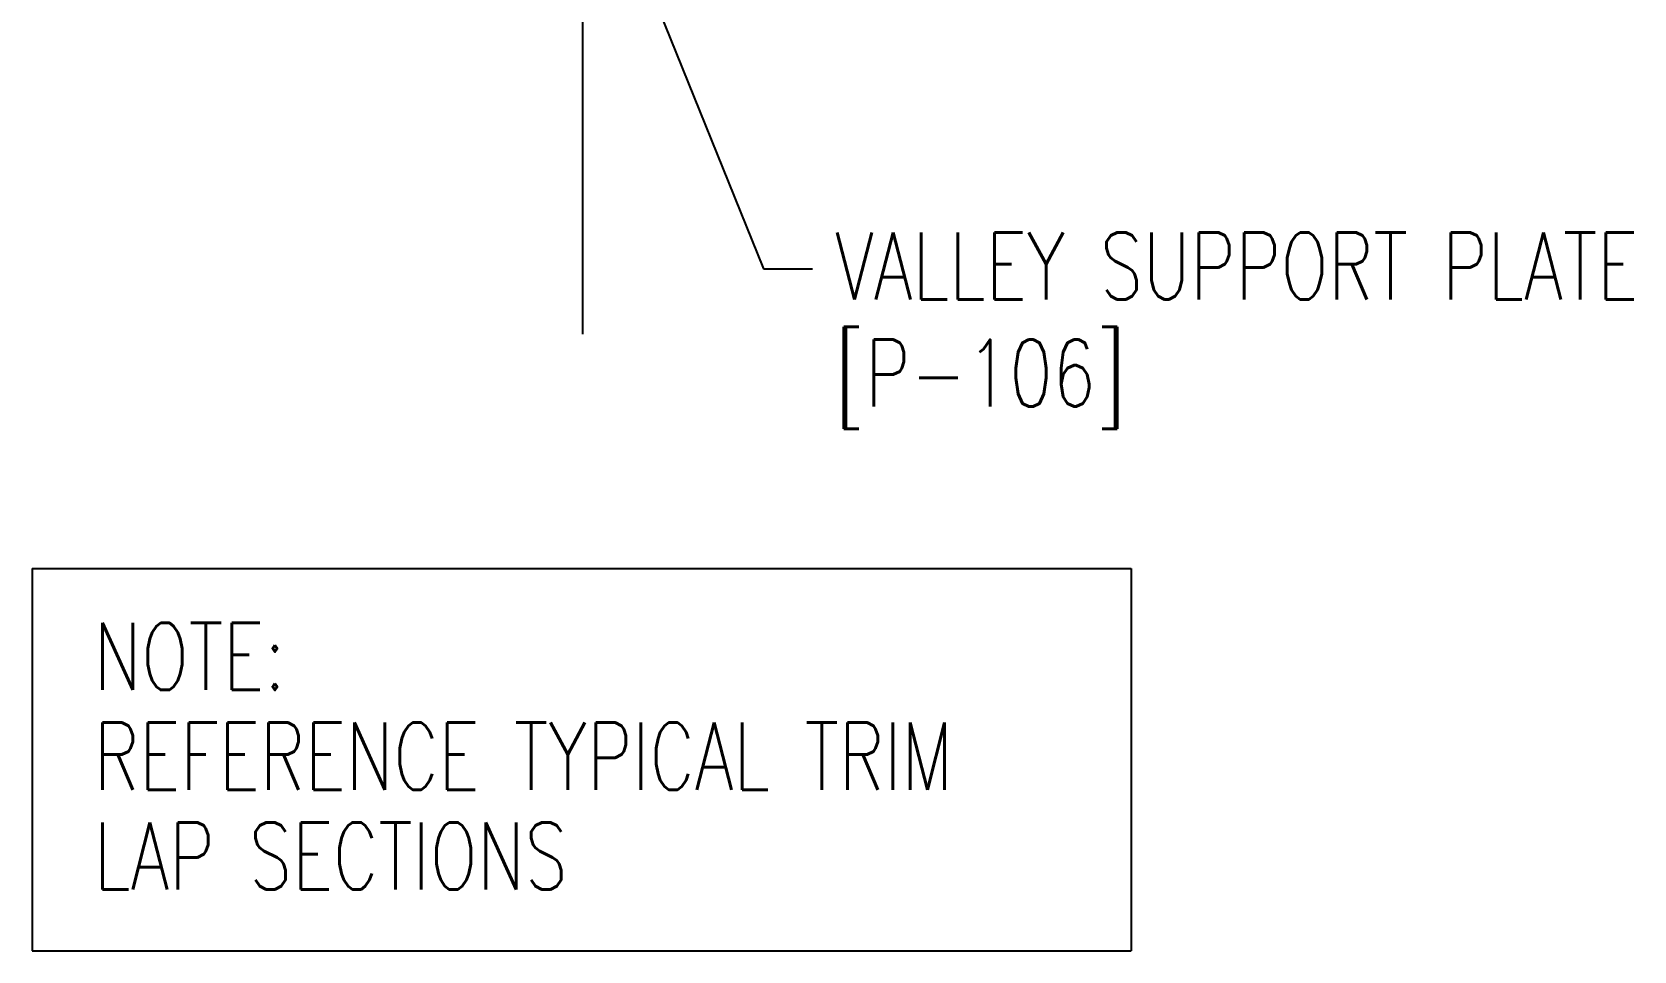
# Model space of a CAD drawing. Header units: inches. Extents: x 3.2 to 43.3, y 23.2 to 39.6.
# Drawn here: x 19.77 to 28.73, y 23.22 to 28.36 of the extents above; entities that cross this region are included whole.
import ezdxf

# ---------------------------------------------------------------- set-up
doc = ezdxf.new("R2010")
doc.units = ezdxf.units.IN
doc.header["$MEASUREMENT"] = 0
doc.layers.add('PURLIN', color=1, linetype='Continuous')
doc.layers.add('TEXT', color=2, linetype='Continuous')
doc.styles.add('TEXT', font='SIMPLEX', dxfattribs={"width": 0.75, "height": 6})
doc.styles.add('TEXT1', font='ROMANS.shx', dxfattribs={"width": 0.75, "height": 0.375})
doc.dimstyles.new('DETAIL$7', dxfattribs={"dimscale": 4, "dimtxt": 6, "dimasz": 0.125, "dimexe": 0.0625, "dimexo": 0.125, "dimgap": 0.0625, "dimtad": 1, "dimdec": 5, "dimzin": 3, "dimdsep": 46, "dimlunit": 4, "dimtxsty": 'TEXT', "dimblk": 'ARCHTICK', "dimcen": 0.0625, "dimclrd": 7, "dimclre": 7, "dimclrt": 2, "dimadec": 0, "dimazin": 0, "dimtfac": 0.666667, "dimtdec": 5, "dimtmove": 0, "dimatfit": 3, "dimfxl": 0, "dimfrac": 2, "dimtolj": 1, "dimtzin": 3, "dimarcsym": 0})

# ---------------------------------------------------------------- blocks, each defined once
blk = doc.blocks.new('_ArchTick')
at = {"color": 0, "linetype": 'ByBlock', "const_width": 0.15}
blk.add_lwpolyline([(-0.5, -0.5), (0.5, 0.5)], dxfattribs=at)
blk = doc.blocks.new('A$C30686E82')
for p, q in [((-2.7146, 0.761), (3.4373, 0.761)), ((-2.7146, 0.761), (-2.7146, -1.3794)), ((3.4373, 0.761), (3.4373, -1.3794)), ((-2.7146, -1.3794), (3.4373, -1.3794))]:
    blk.add_line(p, q)
at = {"layer": 'TEXT', "style": 'TEXT1', "width": 0.75}
for s, p in [('NOTE:', (-2.3678, 0.0814)), ('REFERENCE TYPICAL TRIM', (-2.3678, -0.4767)), ('LAP SECTIONS', (-2.3678, -1.0347))]:
    blk.add_text(s, height=0.375, dxfattribs=at).set_placement(p)

msp = doc.modelspace()

# ---------------------------------------------------------------- linework, layer by layer
at = {"layer": 'PURLIN'}
msp.add_line((22.84852, 29.27452), (22.84852, 26.6734), dxfattribs=at)

# ---------------------------------------------------------------- block references
msp.add_blockref('A$C30686E82', (22.48126, 24.60066))

# ---------------------------------------------------------------- texts
at = {"layer": 'TEXT', "style": 'TEXT1', "width": 0.75}
for s, p in [('VALLEY SUPPORT PLATE', (24.26169, 26.86827)), ('[P-106]', (24.26169, 26.26827))]:
    msp.add_text(s, height=0.375, dxfattribs=at).set_placement(p)

# ---------------------------------------------------------------- leaders
msp.add_leader([(22.89239, 29.43147), (23.86059, 27.03963), (24.13622, 27.03963)], dimstyle='DETAIL$7')

doc.saveas('drawing.dxf')
